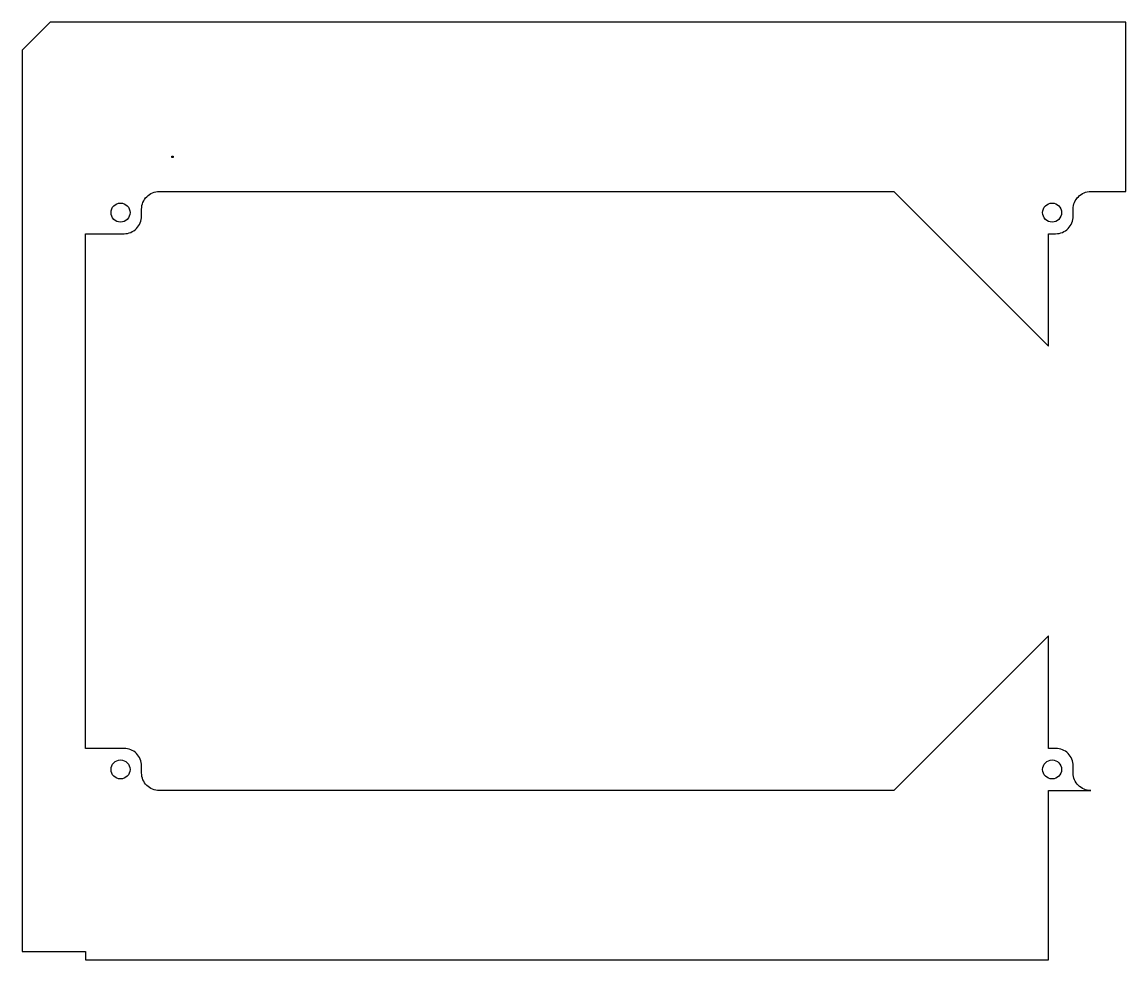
# Model space of a CAD drawing. Header units: millimetres. Extents: x -80 to 77, y -42 to 91.
import ezdxf

# ---------------------------------------------------------------- set-up
doc = ezdxf.new("R2010")
doc.units = ezdxf.units.MM

msp = doc.modelspace()

# ---------------------------------------------------------------- linework, layer by layer
msp.add_lwpolyline([(-76.25, 91.21), (-80.25, 87.21), (-80.25, -40.99), (-71.25, -40.99), (-71.25, -42.19), (65.75, -42.19), (65.75, -18.09), (71.75, -18.09, -0.414214), (69.25, -15.59), (69.25, -14.59, 0.414214), (66.75, -12.09), (65.75, -12.09), (65.75, 3.91), (43.75, -18.09), (-60.75, -18.09, -0.414214), (-63.25, -15.59), (-63.25, -14.59, 0.414214), (-65.75, -12.09), (-71.25, -12.09), (-71.25, 61.11), (-65.75, 61.11, 0.414214), (-63.25, 63.61), (-63.25, 64.61, -0.414214), (-60.75, 67.11), (43.75, 67.11), (65.75, 45.11), (65.75, 61.11), (66.75, 61.11, 0.414214), (69.25, 63.61), (69.25, 64.61, -0.414214), (71.75, 67.11), (76.75, 67.11), (76.75, 91.21)], format="xyb", close=True)
msp.add_lwpolyline([(-58.96, 72.12), (-58.78, 72.12), (-58.78, 71.94), (-58.96, 71.94)], close=True)
for centre in [(-66.25, 64.11), (66.25, 64.11), (-66.25, -15.09), (66.25, -15.09)]:
    msp.add_circle(centre, 1.35)

doc.saveas('drawing.dxf')
